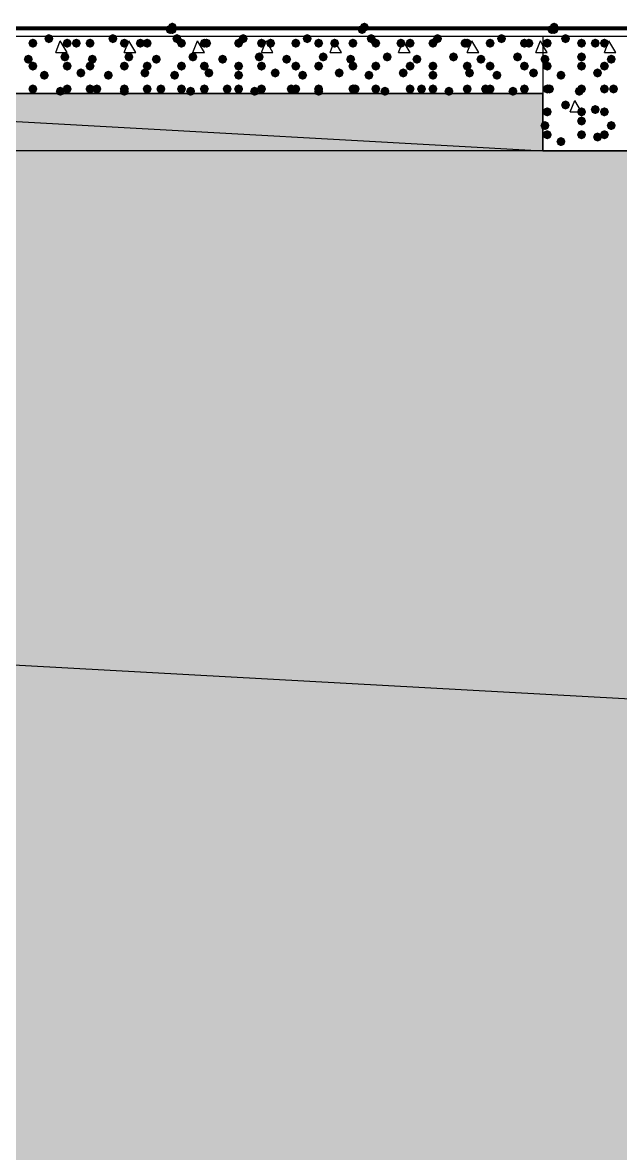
# Model space of a CAD drawing. Header units: millimetres. Extents: x 0 to 420, y 0 to 297.
# Drawn here: x 212.66 to 223.73, y 207.26 to 228.18 of the extents above; entities that cross this region are included whole.
import ezdxf

# ---------------------------------------------------------------- set-up
doc = ezdxf.new("R2010")
doc.units = ezdxf.units.MM
doc.layers.get('0').update_dxf_attribs({"linetype": 'CONTINUOUS'})

msp = doc.modelspace()

# ---------------------------------------------------------------- hatches: boundary and pattern name
at = {"true_color": 0x000007}
h = msp.add_hatch(color=0, dxfattribs=at)
h.paths.add_polyline_path([(38.565667, 228.049667), (386.969, 228.049667)], flags=0)
h.paths.add_polyline_path([(386.969, 228.049667), (38.565667, 228.049667)], flags=0)
at = {"true_color": 0x0000fe}
for points in [[(215.476667, 228.049667), (215.451796, 227.989871), (215.392, 227.965), (215.332204, 227.989871), (215.307333, 228.049667), (215.332204, 228.109462), (215.392, 228.134333), (215.451796, 228.109463)], [(215.519, 228.092), (215.494129, 228.032204), (215.434333, 228.007333), (215.374538, 228.032204), (215.349667, 228.092), (215.374537, 228.151796), (215.434333, 228.176667), (215.494129, 228.151796)], [(215.519, 228.049667), (215.494129, 227.989871), (215.434333, 227.965), (215.374538, 227.989871), (215.349667, 228.049667), (215.374537, 228.109462), (215.434333, 228.134333), (215.494129, 228.109463)], [(215.519, 228.049667), (215.494129, 227.989871), (215.434333, 227.965), (215.374538, 227.989871), (215.349667, 228.049667), (215.374537, 228.109462), (215.434333, 228.134333), (215.494129, 228.109463)], [(219.032667, 228.049667), (219.007796, 227.989871), (218.948, 227.965), (218.888204, 227.989871), (218.863333, 228.049667), (218.888204, 228.109462), (218.948, 228.134333), (219.007796, 228.109463)], [(219.032667, 228.049667), (219.007796, 227.989871), (218.948, 227.965), (218.888204, 227.989871), (218.863333, 228.049667), (218.888204, 228.109462), (218.948, 228.134333), (219.007796, 228.109463)], [(219.032667, 228.049667), (219.007796, 227.989871), (218.948, 227.965), (218.888204, 227.989871), (218.863333, 228.049667), (218.888204, 228.109462), (218.948, 228.134333), (219.007796, 228.109463)], [(219.075, 228.092), (219.050129, 228.032204), (218.990333, 228.007333), (218.930538, 228.032204), (218.905667, 228.092), (218.930537, 228.151796), (218.990333, 228.176667), (219.050129, 228.151796)], [(222.546333, 228.049667), (222.521462, 227.989871), (222.461667, 227.965), (222.401871, 227.989871), (222.377, 228.049667), (222.401871, 228.109462), (222.461667, 228.134333), (222.521462, 228.109463)], [(222.588667, 228.092), (222.563796, 228.032204), (222.504, 228.007333), (222.444204, 228.032204), (222.419333, 228.092), (222.444204, 228.151796), (222.504, 228.176667), (222.563796, 228.151796)], [(222.588667, 228.049667), (222.563796, 227.989871), (222.504, 227.965), (222.444204, 227.989871), (222.419333, 228.049667), (222.444204, 228.109462), (222.504, 228.134333), (222.563796, 228.109463)], [(222.588667, 228.049667), (222.563796, 227.989871), (222.504, 227.965), (222.444204, 227.989871), (222.419333, 228.049667), (222.444204, 228.109462), (222.504, 228.134333), (222.563796, 228.109463)]]:
    msp.add_hatch(color=0, dxfattribs=at).paths.add_polyline_path(points, flags=0)
at = {"true_color": 0x000008}
for points in [[(212.936667, 227.795667), (212.911796, 227.735871), (212.852, 227.711), (212.792204, 227.735871), (212.767333, 227.795667), (212.792204, 227.855462), (212.852, 227.880333), (212.911796, 227.855463)], [(213.233, 227.880333), (213.208129, 227.820537), (213.148333, 227.795667), (213.088538, 227.820537), (213.063667, 227.880333), (213.088537, 227.940129), (213.148333, 227.965), (213.208129, 227.940129)], [(213.571667, 227.795667), (213.546796, 227.735871), (213.487, 227.711), (213.427204, 227.735871), (213.402333, 227.795667), (213.427204, 227.855462), (213.487, 227.880333), (213.546796, 227.855463)], [(213.741, 227.795667), (213.716129, 227.735871), (213.656333, 227.711), (213.596538, 227.735871), (213.571667, 227.795667), (213.596537, 227.855462), (213.656333, 227.880333), (213.716129, 227.855463)], [(213.995, 227.795667), (213.970129, 227.735871), (213.910333, 227.711), (213.850538, 227.735871), (213.825667, 227.795667), (213.850537, 227.855462), (213.910333, 227.880333), (213.970129, 227.855463)], [(214.418333, 227.880333), (214.393463, 227.820537), (214.333667, 227.795667), (214.273871, 227.820537), (214.249, 227.880333), (214.273871, 227.940129), (214.333667, 227.965), (214.393462, 227.940129)], [(214.63, 227.795667), (214.605129, 227.735871), (214.545333, 227.711), (214.485538, 227.735871), (214.460667, 227.795667), (214.485537, 227.855462), (214.545333, 227.880333), (214.605129, 227.855463)], [(214.926333, 227.795667), (214.901462, 227.735871), (214.841667, 227.711), (214.781871, 227.735871), (214.757, 227.795667), (214.781871, 227.855462), (214.841667, 227.880333), (214.901462, 227.855463)], [(215.053333, 227.795667), (215.028462, 227.735871), (214.968667, 227.711), (214.908871, 227.735871), (214.884, 227.795667), (214.908871, 227.855462), (214.968667, 227.880333), (215.028462, 227.855463)], [(215.603667, 227.880333), (215.578796, 227.820537), (215.519, 227.795667), (215.459204, 227.820537), (215.434333, 227.880333), (215.459204, 227.940129), (215.519, 227.965), (215.578796, 227.940129)], [(215.688333, 227.795667), (215.663462, 227.735871), (215.603667, 227.711), (215.543871, 227.735871), (215.519, 227.795667), (215.543871, 227.855462), (215.603667, 227.880333), (215.663462, 227.855463)], [(216.111667, 227.795667), (216.086796, 227.735871), (216.027, 227.711), (215.967204, 227.735871), (215.942333, 227.795667), (215.967204, 227.855462), (216.027, 227.880333), (216.086796, 227.855463)], [(216.154, 227.795667), (216.129129, 227.735871), (216.069333, 227.711), (216.009538, 227.735871), (215.984667, 227.795667), (216.009537, 227.855462), (216.069333, 227.880333), (216.129129, 227.855463)], [(216.746667, 227.795667), (216.721796, 227.735871), (216.662, 227.711), (216.602204, 227.735871), (216.577333, 227.795667), (216.602204, 227.855462), (216.662, 227.880333), (216.721796, 227.855463)], [(216.831333, 227.880333), (216.806462, 227.820537), (216.746667, 227.795667), (216.686871, 227.820537), (216.662, 227.880333), (216.686871, 227.940129), (216.746667, 227.965), (216.806462, 227.940129)], [(217.17, 227.795667), (217.145129, 227.735871), (217.085333, 227.711), (217.025538, 227.735871), (217.000667, 227.795667), (217.025537, 227.855462), (217.085333, 227.880333), (217.145129, 227.855463)], [(217.339333, 227.795667), (217.314462, 227.735871), (217.254667, 227.711), (217.194871, 227.735871), (217.17, 227.795667), (217.194871, 227.855462), (217.254667, 227.880333), (217.314462, 227.855463)], [(217.805, 227.795667), (217.780129, 227.735871), (217.720333, 227.711), (217.660538, 227.735871), (217.635667, 227.795667), (217.660537, 227.855462), (217.720333, 227.880333), (217.780129, 227.855463)], [(218.016667, 227.880333), (217.991796, 227.820537), (217.932, 227.795667), (217.872204, 227.820537), (217.847333, 227.880333), (217.872204, 227.940129), (217.932, 227.965), (217.991796, 227.940129)], [(218.228333, 227.795667), (218.203463, 227.735871), (218.143667, 227.711), (218.083871, 227.735871), (218.059, 227.795667), (218.083871, 227.855462), (218.143667, 227.880333), (218.203462, 227.855463)], [(218.524667, 227.795667), (218.499796, 227.735871), (218.44, 227.711), (218.380204, 227.735871), (218.355333, 227.795667), (218.380204, 227.855462), (218.44, 227.880333), (218.499796, 227.855463)], [(218.863333, 227.795667), (218.838462, 227.735871), (218.778667, 227.711), (218.718871, 227.735871), (218.694, 227.795667), (218.718871, 227.855462), (218.778667, 227.880333), (218.838462, 227.855463)], [(219.202, 227.880333), (219.177129, 227.820537), (219.117333, 227.795667), (219.057538, 227.820537), (219.032667, 227.880333), (219.057537, 227.940129), (219.117333, 227.965), (219.177129, 227.940129)], [(219.286667, 227.795667), (219.261796, 227.735871), (219.202, 227.711), (219.142204, 227.735871), (219.117333, 227.795667), (219.142204, 227.855462), (219.202, 227.880333), (219.261796, 227.855463)], [(219.752333, 227.795667), (219.727463, 227.735871), (219.667667, 227.711), (219.607871, 227.735871), (219.583, 227.795667), (219.607871, 227.855462), (219.667667, 227.880333), (219.727462, 227.855463)], [(219.921667, 227.795667), (219.896796, 227.735871), (219.837, 227.711), (219.777204, 227.735871), (219.752333, 227.795667), (219.777204, 227.855462), (219.837, 227.880333), (219.896796, 227.855463)], [(220.345, 227.795667), (220.320129, 227.735871), (220.260333, 227.711), (220.200538, 227.735871), (220.175667, 227.795667), (220.200537, 227.855462), (220.260333, 227.880333), (220.320129, 227.855463)], [(220.429667, 227.880333), (220.404796, 227.820537), (220.345, 227.795667), (220.285204, 227.820537), (220.260333, 227.880333), (220.285204, 227.940129), (220.345, 227.965), (220.404796, 227.940129)], [(220.937667, 227.795667), (220.912796, 227.735871), (220.853, 227.711), (220.793204, 227.735871), (220.768333, 227.795667), (220.793204, 227.855462), (220.853, 227.880333), (220.912796, 227.855463)], [(220.98, 227.795667), (220.955129, 227.735871), (220.895333, 227.711), (220.835538, 227.735871), (220.810667, 227.795667), (220.835537, 227.855462), (220.895333, 227.880333), (220.955129, 227.855463)], [(221.403333, 227.795667), (221.378463, 227.735871), (221.318667, 227.711), (221.258871, 227.735871), (221.234, 227.795667), (221.258871, 227.855462), (221.318667, 227.880333), (221.378462, 227.855463)], [(221.615, 227.880333), (221.590129, 227.820537), (221.530333, 227.795667), (221.470538, 227.820537), (221.445667, 227.880333), (221.470537, 227.940129), (221.530333, 227.965), (221.590129, 227.940129)], [(222.038333, 227.795667), (222.013463, 227.735871), (221.953667, 227.711), (221.893871, 227.735871), (221.869, 227.795667), (221.893871, 227.855462), (221.953667, 227.880333), (222.013462, 227.855463)], [(222.123, 227.795667), (222.098129, 227.735871), (222.038333, 227.711), (221.978538, 227.735871), (221.953667, 227.795667), (221.978537, 227.855462), (222.038333, 227.880333), (222.098129, 227.855463)], [(213.529333, 227.541667), (213.504462, 227.481871), (213.444667, 227.457), (213.384871, 227.481871), (213.36, 227.541667), (213.384871, 227.601462), (213.444667, 227.626333), (213.504462, 227.601463)], [(214.714667, 227.541667), (214.689796, 227.481871), (214.63, 227.457), (214.570204, 227.481871), (214.545333, 227.541667), (214.570204, 227.601462), (214.63, 227.626333), (214.689796, 227.601463)], [(215.9, 227.541667), (215.875129, 227.481871), (215.815333, 227.457), (215.755538, 227.481871), (215.730667, 227.541667), (215.755537, 227.601462), (215.815333, 227.626333), (215.875129, 227.601463)], [(217.127667, 227.541667), (217.102796, 227.481871), (217.043, 227.457), (216.983204, 227.481871), (216.958333, 227.541667), (216.983204, 227.601462), (217.043, 227.626333), (217.102796, 227.601463)], [(218.313, 227.541667), (218.288129, 227.481871), (218.228333, 227.457), (218.168538, 227.481871), (218.143667, 227.541667), (218.168537, 227.601462), (218.228333, 227.626333), (218.288129, 227.601463)], [(219.498333, 227.541667), (219.473462, 227.481871), (219.413667, 227.457), (219.353871, 227.481871), (219.329, 227.541667), (219.353871, 227.601462), (219.413667, 227.626333), (219.473462, 227.601463)], [(220.726, 227.541667), (220.701129, 227.481871), (220.641333, 227.457), (220.581538, 227.481871), (220.556667, 227.541667), (220.581537, 227.601462), (220.641333, 227.626333), (220.701129, 227.601463)], [(221.911333, 227.541667), (221.886462, 227.481871), (221.826667, 227.457), (221.766871, 227.481871), (221.742, 227.541667), (221.766871, 227.601462), (221.826667, 227.626333), (221.886462, 227.601463)], [(212.852, 227.499333), (212.827129, 227.439537), (212.767333, 227.414667), (212.707538, 227.439537), (212.682667, 227.499333), (212.707537, 227.559129), (212.767333, 227.584), (212.827129, 227.559129)], [(212.936667, 227.372333), (212.911796, 227.312537), (212.852, 227.287667), (212.792204, 227.312537), (212.767333, 227.372333), (212.792204, 227.432129), (212.852, 227.457), (212.911796, 227.432129)], [(213.571667, 227.372333), (213.546796, 227.312537), (213.487, 227.287667), (213.427204, 227.312537), (213.402333, 227.372333), (213.427204, 227.432129), (213.487, 227.457), (213.546796, 227.432129)], [(213.995, 227.372333), (213.970129, 227.312537), (213.910333, 227.287667), (213.850538, 227.312537), (213.825667, 227.372333), (213.850537, 227.432129), (213.910333, 227.457), (213.970129, 227.432129)], [(214.037333, 227.499333), (214.012462, 227.439537), (213.952667, 227.414667), (213.892871, 227.439537), (213.868, 227.499333), (213.892871, 227.559129), (213.952667, 227.584), (214.012462, 227.559129)], [(214.63, 227.372333), (214.605129, 227.312537), (214.545333, 227.287667), (214.485538, 227.312537), (214.460667, 227.372333), (214.485537, 227.432129), (214.545333, 227.457), (214.605129, 227.432129)], [(215.053333, 227.372333), (215.028462, 227.312537), (214.968667, 227.287667), (214.908871, 227.312537), (214.884, 227.372333), (214.908871, 227.432129), (214.968667, 227.457), (215.028462, 227.432129)], [(215.222667, 227.499333), (215.197796, 227.439537), (215.138, 227.414667), (215.078204, 227.439537), (215.053333, 227.499333), (215.078204, 227.559129), (215.138, 227.584), (215.197796, 227.559129)], [(215.688333, 227.372333), (215.663462, 227.312537), (215.603667, 227.287667), (215.543871, 227.312537), (215.519, 227.372333), (215.543871, 227.432129), (215.603667, 227.457), (215.663462, 227.432129)], [(216.111667, 227.372333), (216.086796, 227.312537), (216.027, 227.287667), (215.967204, 227.312537), (215.942333, 227.372333), (215.967204, 227.432129), (216.027, 227.457), (216.086796, 227.432129)], [(216.450333, 227.499333), (216.425462, 227.439537), (216.365667, 227.414667), (216.305871, 227.439537), (216.281, 227.499333), (216.305871, 227.559129), (216.365667, 227.584), (216.425462, 227.559129)], [(216.746667, 227.372333), (216.721796, 227.312537), (216.662, 227.287667), (216.602204, 227.312537), (216.577333, 227.372333), (216.602204, 227.432129), (216.662, 227.457), (216.721796, 227.432129)], [(217.17, 227.372333), (217.145129, 227.312537), (217.085333, 227.287667), (217.025538, 227.312537), (217.000667, 227.372333), (217.025537, 227.432129), (217.085333, 227.457), (217.145129, 227.432129)], [(217.635667, 227.499333), (217.610796, 227.439537), (217.551, 227.414667), (217.491204, 227.439537), (217.466333, 227.499333), (217.491204, 227.559129), (217.551, 227.584), (217.610796, 227.559129)], [(217.805, 227.372333), (217.780129, 227.312537), (217.720333, 227.287667), (217.660538, 227.312537), (217.635667, 227.372333), (217.660537, 227.432129), (217.720333, 227.457), (217.780129, 227.432129)], [(218.228333, 227.372333), (218.203463, 227.312537), (218.143667, 227.287667), (218.083871, 227.312537), (218.059, 227.372333), (218.083871, 227.432129), (218.143667, 227.457), (218.203462, 227.432129)], [(218.821, 227.499333), (218.796129, 227.439537), (218.736333, 227.414667), (218.676538, 227.439537), (218.651667, 227.499333), (218.676537, 227.559129), (218.736333, 227.584), (218.796129, 227.559129)], [(218.863333, 227.372333), (218.838462, 227.312537), (218.778667, 227.287667), (218.718871, 227.312537), (218.694, 227.372333), (218.718871, 227.432129), (218.778667, 227.457), (218.838462, 227.432129)], [(219.286667, 227.372333), (219.261796, 227.312537), (219.202, 227.287667), (219.142204, 227.312537), (219.117333, 227.372333), (219.142204, 227.432129), (219.202, 227.457), (219.261796, 227.432129)], [(219.921667, 227.372333), (219.896796, 227.312537), (219.837, 227.287667), (219.777204, 227.312537), (219.752333, 227.372333), (219.777204, 227.432129), (219.837, 227.457), (219.896796, 227.432129)], [(220.048667, 227.499333), (220.023796, 227.439537), (219.964, 227.414667), (219.904204, 227.439537), (219.879333, 227.499333), (219.904204, 227.559129), (219.964, 227.584), (220.023796, 227.559129)], [(220.345, 227.372333), (220.320129, 227.312537), (220.260333, 227.287667), (220.200538, 227.312537), (220.175667, 227.372333), (220.200537, 227.432129), (220.260333, 227.457), (220.320129, 227.432129)], [(220.98, 227.372333), (220.955129, 227.312537), (220.895333, 227.287667), (220.835538, 227.312537), (220.810667, 227.372333), (220.835537, 227.432129), (220.895333, 227.457), (220.955129, 227.432129)], [(221.234, 227.499333), (221.209129, 227.439537), (221.149333, 227.414667), (221.089538, 227.439537), (221.064667, 227.499333), (221.089537, 227.559129), (221.149333, 227.584), (221.209129, 227.559129)], [(221.403333, 227.372333), (221.378463, 227.312537), (221.318667, 227.287667), (221.258871, 227.312537), (221.234, 227.372333), (221.258871, 227.432129), (221.318667, 227.457), (221.378462, 227.432129)], [(222.038333, 227.372333), (222.013463, 227.312537), (221.953667, 227.287667), (221.893871, 227.312537), (221.869, 227.372333), (221.893871, 227.432129), (221.953667, 227.457), (222.013462, 227.432129)], [(213.148333, 227.203), (213.123462, 227.143204), (213.063667, 227.118333), (213.003871, 227.143204), (212.979, 227.203), (213.003871, 227.262796), (213.063667, 227.287667), (213.123462, 227.262796)], [(213.825667, 227.245333), (213.800796, 227.185537), (213.741, 227.160667), (213.681204, 227.185537), (213.656333, 227.245333), (213.681204, 227.305129), (213.741, 227.33), (213.800796, 227.305129)], [(214.333667, 227.203), (214.308796, 227.143204), (214.249, 227.118333), (214.189204, 227.143204), (214.164333, 227.203), (214.189204, 227.262796), (214.249, 227.287667), (214.308796, 227.262796)], [(215.011, 227.245333), (214.986129, 227.185537), (214.926333, 227.160667), (214.866538, 227.185537), (214.841667, 227.245333), (214.866537, 227.305129), (214.926333, 227.33), (214.986129, 227.305129)], [(215.561333, 227.203), (215.536462, 227.143204), (215.476667, 227.118333), (215.416871, 227.143204), (215.392, 227.203), (215.416871, 227.262796), (215.476667, 227.287667), (215.536462, 227.262796)], [(216.196333, 227.245333), (216.171462, 227.185537), (216.111667, 227.160667), (216.051871, 227.185537), (216.027, 227.245333), (216.051871, 227.305129), (216.111667, 227.33), (216.171462, 227.305129)], [(216.746667, 227.203), (216.721796, 227.143204), (216.662, 227.118333), (216.602204, 227.143204), (216.577333, 227.203), (216.602204, 227.262796), (216.662, 227.287667), (216.721796, 227.262796)], [(217.424, 227.245333), (217.399129, 227.185537), (217.339333, 227.160667), (217.279538, 227.185537), (217.254667, 227.245333), (217.279537, 227.305129), (217.339333, 227.33), (217.399129, 227.305129)], [(217.932, 227.203), (217.907129, 227.143204), (217.847333, 227.118333), (217.787537, 227.143204), (217.762667, 227.203), (217.787537, 227.262796), (217.847333, 227.287667), (217.907129, 227.262796)], [(218.609333, 227.245333), (218.584463, 227.185537), (218.524667, 227.160667), (218.464871, 227.185537), (218.44, 227.245333), (218.464871, 227.305129), (218.524667, 227.33), (218.584462, 227.305129)], [(219.159667, 227.203), (219.134796, 227.143204), (219.075, 227.118333), (219.015204, 227.143204), (218.990333, 227.203), (219.015204, 227.262796), (219.075, 227.287667), (219.134796, 227.262796)], [(219.794667, 227.245333), (219.769796, 227.185537), (219.71, 227.160667), (219.650204, 227.185537), (219.625333, 227.245333), (219.650204, 227.305129), (219.71, 227.33), (219.769796, 227.305129)], [(220.345, 227.203), (220.320129, 227.143204), (220.260333, 227.118333), (220.200538, 227.143204), (220.175667, 227.203), (220.200537, 227.262796), (220.260333, 227.287667), (220.320129, 227.262796)], [(221.022333, 227.245333), (220.997462, 227.185537), (220.937667, 227.160667), (220.877871, 227.185537), (220.853, 227.245333), (220.877871, 227.305129), (220.937667, 227.33), (220.997462, 227.305129)], [(221.530333, 227.203), (221.505462, 227.143204), (221.445667, 227.118333), (221.385871, 227.143204), (221.361, 227.203), (221.385871, 227.262796), (221.445667, 227.287667), (221.505462, 227.262796)], [(222.207667, 227.245333), (222.182796, 227.185537), (222.123, 227.160667), (222.063204, 227.185537), (222.038333, 227.245333), (222.063204, 227.305129), (222.123, 227.33), (222.182796, 227.305129)], [(212.936667, 226.949), (212.911796, 226.889204), (212.852, 226.864333), (212.792204, 226.889204), (212.767333, 226.949), (212.792204, 227.008796), (212.852, 227.033667), (212.911796, 227.008796)], [(212.936667, 226.949), (212.911796, 226.889204), (212.852, 226.864333), (212.792204, 226.889204), (212.767333, 226.949), (212.792204, 227.008796), (212.852, 227.033667), (212.911796, 227.008796)], [(213.571667, 226.949), (213.546796, 226.889204), (213.487, 226.864333), (213.427204, 226.889204), (213.402333, 226.949), (213.427204, 227.008796), (213.487, 227.033667), (213.546796, 227.008796)], [(213.995, 226.949), (213.970129, 226.889204), (213.910333, 226.864333), (213.850538, 226.889204), (213.825667, 226.949), (213.850537, 227.008796), (213.910333, 227.033667), (213.970129, 227.008796)], [(214.122, 226.949), (214.097129, 226.889204), (214.037333, 226.864333), (213.977537, 226.889204), (213.952667, 226.949), (213.977537, 227.008796), (214.037333, 227.033667), (214.097129, 227.008796)], [(214.63, 226.949), (214.605129, 226.889204), (214.545333, 226.864333), (214.485538, 226.889204), (214.460667, 226.949), (214.485537, 227.008796), (214.545333, 227.033667), (214.605129, 227.008796)], [(215.053333, 226.949), (215.028462, 226.889204), (214.968667, 226.864333), (214.908871, 226.889204), (214.884, 226.949), (214.908871, 227.008796), (214.968667, 227.033667), (215.028462, 227.008796)], [(215.307333, 226.949), (215.282462, 226.889204), (215.222667, 226.864333), (215.162871, 226.889204), (215.138, 226.949), (215.162871, 227.008796), (215.222667, 227.033667), (215.282462, 227.008796)], [(215.688333, 226.949), (215.663462, 226.889204), (215.603667, 226.864333), (215.543871, 226.889204), (215.519, 226.949), (215.543871, 227.008796), (215.603667, 227.033667), (215.663462, 227.008796)], [(216.111667, 226.949), (216.086796, 226.889204), (216.027, 226.864333), (215.967204, 226.889204), (215.942333, 226.949), (215.967204, 227.008796), (216.027, 227.033667), (216.086796, 227.008796)], [(216.535, 226.949), (216.510129, 226.889204), (216.450333, 226.864333), (216.390537, 226.889204), (216.365667, 226.949), (216.390537, 227.008796), (216.450333, 227.033667), (216.510129, 227.008796)], [(216.746667, 226.949), (216.721796, 226.889204), (216.662, 226.864333), (216.602204, 226.889204), (216.577333, 226.949), (216.602204, 227.008796), (216.662, 227.033667), (216.721796, 227.008796)], [(217.17, 226.949), (217.145129, 226.889204), (217.085333, 226.864333), (217.025538, 226.889204), (217.000667, 226.949), (217.025537, 227.008796), (217.085333, 227.033667), (217.145129, 227.008796)], [(217.720333, 226.949), (217.695462, 226.889204), (217.635667, 226.864333), (217.575871, 226.889204), (217.551, 226.949), (217.575871, 227.008796), (217.635667, 227.033667), (217.695462, 227.008796)], [(217.805, 226.949), (217.780129, 226.889204), (217.720333, 226.864333), (217.660538, 226.889204), (217.635667, 226.949), (217.660537, 227.008796), (217.720333, 227.033667), (217.780129, 227.008796)], [(218.228333, 226.949), (218.203463, 226.889204), (218.143667, 226.864333), (218.083871, 226.889204), (218.059, 226.949), (218.083871, 227.008796), (218.143667, 227.033667), (218.203462, 227.008796)], [(218.863333, 226.949), (218.838462, 226.889204), (218.778667, 226.864333), (218.718871, 226.889204), (218.694, 226.949), (218.718871, 227.008796), (218.778667, 227.033667), (218.838462, 227.008796)], [(218.905667, 226.949), (218.880796, 226.889204), (218.821, 226.864333), (218.761204, 226.889204), (218.736333, 226.949), (218.761204, 227.008796), (218.821, 227.033667), (218.880796, 227.008796)], [(219.286667, 226.949), (219.261796, 226.889204), (219.202, 226.864333), (219.142204, 226.889204), (219.117333, 226.949), (219.142204, 227.008796), (219.202, 227.033667), (219.261796, 227.008796)], [(219.921667, 226.949), (219.896796, 226.889204), (219.837, 226.864333), (219.777204, 226.889204), (219.752333, 226.949), (219.777204, 227.008796), (219.837, 227.033667), (219.896796, 227.008796)], [(220.133333, 226.949), (220.108462, 226.889204), (220.048667, 226.864333), (219.988871, 226.889204), (219.964, 226.949), (219.988871, 227.008796), (220.048667, 227.033667), (220.108462, 227.008796)], [(220.345, 226.949), (220.320129, 226.889204), (220.260333, 226.864333), (220.200538, 226.889204), (220.175667, 226.949), (220.200537, 227.008796), (220.260333, 227.033667), (220.320129, 227.008796)], [(220.98, 226.949), (220.955129, 226.889204), (220.895333, 226.864333), (220.835538, 226.889204), (220.810667, 226.949), (220.835537, 227.008796), (220.895333, 227.033667), (220.955129, 227.008796)], [(221.318667, 226.949), (221.293796, 226.889204), (221.234, 226.864333), (221.174204, 226.889204), (221.149333, 226.949), (221.174204, 227.008796), (221.234, 227.033667), (221.293796, 227.008796)], [(221.403333, 226.949), (221.378463, 226.889204), (221.318667, 226.864333), (221.258871, 226.889204), (221.234, 226.949), (221.258871, 227.008796), (221.318667, 227.033667), (221.378462, 227.008796)], [(222.038333, 226.949), (222.013463, 226.889204), (221.953667, 226.864333), (221.893871, 226.889204), (221.869, 226.949), (221.893871, 227.008796), (221.953667, 227.033667), (222.013462, 227.008796)], [(213.444667, 226.906667), (213.419796, 226.846871), (213.36, 226.822), (213.300204, 226.846871), (213.275333, 226.906667), (213.300204, 226.966462), (213.36, 226.991333), (213.419796, 226.966463)], [(214.63, 226.906667), (214.605129, 226.846871), (214.545333, 226.822), (214.485538, 226.846871), (214.460667, 226.906667), (214.485537, 226.966462), (214.545333, 226.991333), (214.605129, 226.966463)], [(215.857667, 226.906667), (215.832796, 226.846871), (215.773, 226.822), (215.713204, 226.846871), (215.688333, 226.906667), (215.713204, 226.966462), (215.773, 226.991333), (215.832796, 226.966463)], [(217.043, 226.906667), (217.018129, 226.846871), (216.958333, 226.822), (216.898538, 226.846871), (216.873667, 226.906667), (216.898537, 226.966462), (216.958333, 226.991333), (217.018129, 226.966463)], [(218.228333, 226.906667), (218.203463, 226.846871), (218.143667, 226.822), (218.083871, 226.846871), (218.059, 226.906667), (218.083871, 226.966462), (218.143667, 226.991333), (218.203462, 226.966463)], [(219.456, 226.906667), (219.431129, 226.846871), (219.371333, 226.822), (219.311538, 226.846871), (219.286667, 226.906667), (219.311537, 226.966462), (219.371333, 226.991333), (219.431129, 226.966463)], [(220.641333, 226.906667), (220.616462, 226.846871), (220.556667, 226.822), (220.496871, 226.846871), (220.472, 226.906667), (220.496871, 226.966462), (220.556667, 226.991333), (220.616462, 226.966463)], [(221.826667, 226.906667), (221.801796, 226.846871), (221.742, 226.822), (221.682204, 226.846871), (221.657333, 226.906667), (221.682204, 226.966462), (221.742, 226.991333), (221.801796, 226.966463)]]:
    msp.add_hatch(color=0, dxfattribs=at).paths.add_polyline_path(points, flags=0)
at = {"true_color": 0x000007}
for points in [[(222.461667, 227.795667), (222.436796, 227.735871), (222.377, 227.711), (222.317204, 227.735871), (222.292333, 227.795667), (222.317204, 227.855462), (222.377, 227.880333), (222.436796, 227.855463)], [(222.800333, 227.880333), (222.775462, 227.820537), (222.715667, 227.795667), (222.655871, 227.820537), (222.631, 227.880333), (222.655871, 227.940129), (222.715667, 227.965), (222.775462, 227.940129)], [(223.096667, 227.795667), (223.071796, 227.735871), (223.012, 227.711), (222.952204, 227.735871), (222.927333, 227.795667), (222.952204, 227.855462), (223.012, 227.880333), (223.071796, 227.855463)], [(223.350667, 227.795667), (223.325796, 227.735871), (223.266, 227.711), (223.206204, 227.735871), (223.181333, 227.795667), (223.206204, 227.855462), (223.266, 227.880333), (223.325796, 227.855463)], [(223.52, 227.795667), (223.495129, 227.735871), (223.435333, 227.711), (223.375538, 227.735871), (223.350667, 227.795667), (223.375537, 227.855462), (223.435333, 227.880333), (223.495129, 227.855463)], [(223.096667, 227.541667), (223.071796, 227.481871), (223.012, 227.457), (222.952204, 227.481871), (222.927333, 227.541667), (222.952204, 227.601462), (223.012, 227.626333), (223.071796, 227.601463)], [(222.419333, 227.499333), (222.394463, 227.439537), (222.334667, 227.414667), (222.274871, 227.439537), (222.25, 227.499333), (222.274871, 227.559129), (222.334667, 227.584), (222.394462, 227.559129)], [(222.461667, 227.372333), (222.436796, 227.312537), (222.377, 227.287667), (222.317204, 227.312537), (222.292333, 227.372333), (222.317204, 227.432129), (222.377, 227.457), (222.436796, 227.432129)], [(223.096667, 227.372333), (223.071796, 227.312537), (223.012, 227.287667), (222.952204, 227.312537), (222.927333, 227.372333), (222.952204, 227.432129), (223.012, 227.457), (223.071796, 227.432129)], [(223.52, 227.372333), (223.495129, 227.312537), (223.435333, 227.287667), (223.375538, 227.312537), (223.350667, 227.372333), (223.375537, 227.432129), (223.435333, 227.457), (223.495129, 227.432129)], [(223.647, 227.499333), (223.622129, 227.439537), (223.562333, 227.414667), (223.502537, 227.439537), (223.477667, 227.499333), (223.502537, 227.559129), (223.562333, 227.584), (223.622129, 227.559129)], [(222.715667, 227.203), (222.690796, 227.143204), (222.631, 227.118333), (222.571204, 227.143204), (222.546333, 227.203), (222.571204, 227.262796), (222.631, 227.287667), (222.690796, 227.262796)], [(223.393, 227.245333), (223.368129, 227.185537), (223.308333, 227.160667), (223.248538, 227.185537), (223.223667, 227.245333), (223.248537, 227.305129), (223.308333, 227.33), (223.368129, 227.305129)], [(222.461667, 226.949), (222.436796, 226.889204), (222.377, 226.864333), (222.317204, 226.889204), (222.292333, 226.949), (222.317204, 227.008796), (222.377, 227.033667), (222.436796, 227.008796)], [(222.504, 226.949), (222.479129, 226.889204), (222.419333, 226.864333), (222.359537, 226.889204), (222.334667, 226.949), (222.359537, 227.008796), (222.419333, 227.033667), (222.479129, 227.008796)], [(223.096667, 226.949), (223.071796, 226.889204), (223.012, 226.864333), (222.952204, 226.889204), (222.927333, 226.949), (222.952204, 227.008796), (223.012, 227.033667), (223.071796, 227.008796)], [(223.52, 226.949), (223.495129, 226.889204), (223.435333, 226.864333), (223.375538, 226.889204), (223.350667, 226.949), (223.375537, 227.008796), (223.435333, 227.033667), (223.495129, 227.008796)], [(223.689333, 226.949), (223.664463, 226.889204), (223.604667, 226.864333), (223.544871, 226.889204), (223.52, 226.949), (223.544871, 227.008796), (223.604667, 227.033667), (223.664462, 227.008796)], [(223.054333, 226.906667), (223.029462, 226.846871), (222.969667, 226.822), (222.909871, 226.846871), (222.885, 226.906667), (222.909871, 226.966462), (222.969667, 226.991333), (223.029462, 226.966463)], [(222.461667, 226.525667), (222.436796, 226.465871), (222.377, 226.441), (222.317204, 226.465871), (222.292333, 226.525667), (222.317204, 226.585462), (222.377, 226.610333), (222.436796, 226.585463)], [(222.800333, 226.652667), (222.775462, 226.592871), (222.715667, 226.568), (222.655871, 226.592871), (222.631, 226.652667), (222.655871, 226.712462), (222.715667, 226.737333), (222.775462, 226.712463)], [(223.096667, 226.525667), (223.071796, 226.465871), (223.012, 226.441), (222.952204, 226.465871), (222.927333, 226.525667), (222.952204, 226.585462), (223.012, 226.610333), (223.071796, 226.585463)], [(223.350667, 226.568), (223.325796, 226.508204), (223.266, 226.483333), (223.206204, 226.508204), (223.181333, 226.568), (223.206204, 226.627796), (223.266, 226.652667), (223.325796, 226.627796)], [(223.52, 226.525667), (223.495129, 226.465871), (223.435333, 226.441), (223.375538, 226.465871), (223.350667, 226.525667), (223.375537, 226.585462), (223.435333, 226.610333), (223.495129, 226.585463)], [(223.096667, 226.356333), (223.071796, 226.296537), (223.012, 226.271667), (222.952204, 226.296537), (222.927333, 226.356333), (222.952204, 226.416129), (223.012, 226.441), (223.071796, 226.416129)], [(222.419333, 226.271667), (222.394463, 226.211871), (222.334667, 226.187), (222.274871, 226.211871), (222.25, 226.271667), (222.274871, 226.331462), (222.334667, 226.356333), (222.394462, 226.331463)], [(222.461667, 226.102333), (222.436796, 226.042537), (222.377, 226.017667), (222.317204, 226.042537), (222.292333, 226.102333), (222.317204, 226.162129), (222.377, 226.187), (222.436796, 226.162129)], [(223.096667, 226.102333), (223.071796, 226.042537), (223.012, 226.017667), (222.952204, 226.042537), (222.927333, 226.102333), (222.952204, 226.162129), (223.012, 226.187), (223.071796, 226.162129)], [(223.52, 226.102333), (223.495129, 226.042537), (223.435333, 226.017667), (223.375538, 226.042537), (223.350667, 226.102333), (223.375537, 226.162129), (223.435333, 226.187), (223.495129, 226.162129)], [(223.647, 226.271667), (223.622129, 226.211871), (223.562333, 226.187), (223.502537, 226.211871), (223.477667, 226.271667), (223.502537, 226.331462), (223.562333, 226.356333), (223.622129, 226.331463)], [(222.715667, 225.975333), (222.690796, 225.915537), (222.631, 225.890667), (222.571204, 225.915537), (222.546333, 225.975333), (222.571204, 226.035129), (222.631, 226.06), (222.690796, 226.035129)], [(223.393, 226.06), (223.368129, 226.000204), (223.308333, 225.975333), (223.248538, 226.000204), (223.223667, 226.06), (223.248537, 226.119796), (223.308333, 226.144667), (223.368129, 226.119796)]]:
    msp.add_hatch(color=0, dxfattribs=at).paths.add_polyline_path(points, flags=0)
at = {"true_color": 0x000008}
h = msp.add_hatch(color=0, dxfattribs=at)
h.paths.add_polyline_path([(222.292333, 226.864333), (203.242333, 226.864333), (222.292333, 225.806)], flags=0)
h.paths.add_polyline_path([(203.242333, 226.864333), (222.292333, 225.806), (203.242333, 225.806)], flags=0)
h = msp.add_hatch(color=0, dxfattribs=at)
h.paths.add_polyline_path([(385.826, 225.806), (39.708667, 225.806), (385.826, 206.756)], flags=0)
h.paths.add_polyline_path([(39.708667, 225.806), (385.826, 206.756), (39.708667, 206.756)], flags=0)

# ---------------------------------------------------------------- linework, layer by layer
at = {"color": 0, "true_color": 0x000007}
for points in [[(387.011333, 228.092), (38.481, 228.092), (38.481, 228.049667)], [(387.011333, 228.092), (38.523333, 228.092), (387.011333, 228.092), (38.523333, 228.049667)], [(38.523333, 228.049667), (387.011333, 228.049667)], [(387.011333, 228.049667), (386.969, 228.049667), (38.565667, 228.049667), (38.523333, 228.049667)], [(38.565667, 228.049667), (386.969, 228.049667)], [(222.292333, 227.922667), (203.242333, 227.922667)], [(223.435333, 227.626333), (223.52, 227.838)], [(223.647, 227.626333), (223.52, 227.838)], [(222.377, 227.626333), (222.292333, 227.753333)], [(222.292333, 227.626333), (222.377, 227.626333)], [(223.435333, 227.626333), (223.647, 227.626333)], [(203.242333, 226.864333), (222.292333, 226.864333)], [(222.800333, 226.525667), (222.885, 226.737333)], [(223.012, 226.525667), (222.885, 226.737333)], [(222.800333, 226.525667), (223.012, 226.525667)]]:
    msp.add_lwpolyline(points, dxfattribs=at)
for points in [[(38.523333, 228.049667), (387.011333, 228.049667)], [(38.565667, 228.049667), (386.969, 228.049667)], [(386.969, 228.049667), (38.565667, 228.049667)], [(222.292333, 227.922667), (222.292333, 225.806), (224.409, 225.806), (224.409, 227.922667)]]:
    msp.add_lwpolyline(points, close=True, dxfattribs=at)
at = {"color": 0, "true_color": 0x000008}
for points in [[(213.275333, 227.626333), (213.36, 227.838)], [(213.487, 227.626333), (213.36, 227.838)], [(214.545333, 227.626333), (214.63, 227.838)], [(214.757, 227.626333), (214.63, 227.838)], [(215.815333, 227.626333), (215.9, 227.838)], [(216.027, 227.626333), (215.9, 227.838)], [(217.085333, 227.626333), (217.17, 227.838)], [(217.297, 227.626333), (217.17, 227.838)], [(218.355333, 227.626333), (218.44, 227.838)], [(218.567, 227.626333), (218.44, 227.838)], [(219.625333, 227.626333), (219.71, 227.838)], [(219.837, 227.626333), (219.71, 227.838)], [(220.895333, 227.626333), (220.98, 227.838)], [(221.107, 227.626333), (220.98, 227.838)], [(222.165333, 227.626333), (222.25, 227.838)], [(222.292333, 227.753333), (222.25, 227.838)], [(213.275333, 227.626333), (213.487, 227.626333)], [(214.545333, 227.626333), (214.757, 227.626333)], [(215.815333, 227.626333), (216.027, 227.626333)], [(217.085333, 227.626333), (217.297, 227.626333)], [(218.355333, 227.626333), (218.567, 227.626333)], [(219.625333, 227.626333), (219.837, 227.626333)], [(220.895333, 227.626333), (221.107, 227.626333)], [(222.165333, 227.626333), (222.292333, 227.626333)]]:
    msp.add_lwpolyline(points, dxfattribs=at)
for points in [[(222.292333, 226.864333), (203.242333, 226.864333), (222.292333, 225.806)], [(203.242333, 226.864333), (222.292333, 225.806), (203.242333, 225.806)], [(385.826, 225.806), (39.708667, 225.806), (385.826, 206.756)], [(39.708667, 225.806), (385.826, 206.756), (39.708667, 206.756)]]:
    msp.add_lwpolyline(points, close=True, dxfattribs=at)

doc.saveas('drawing.dxf')
